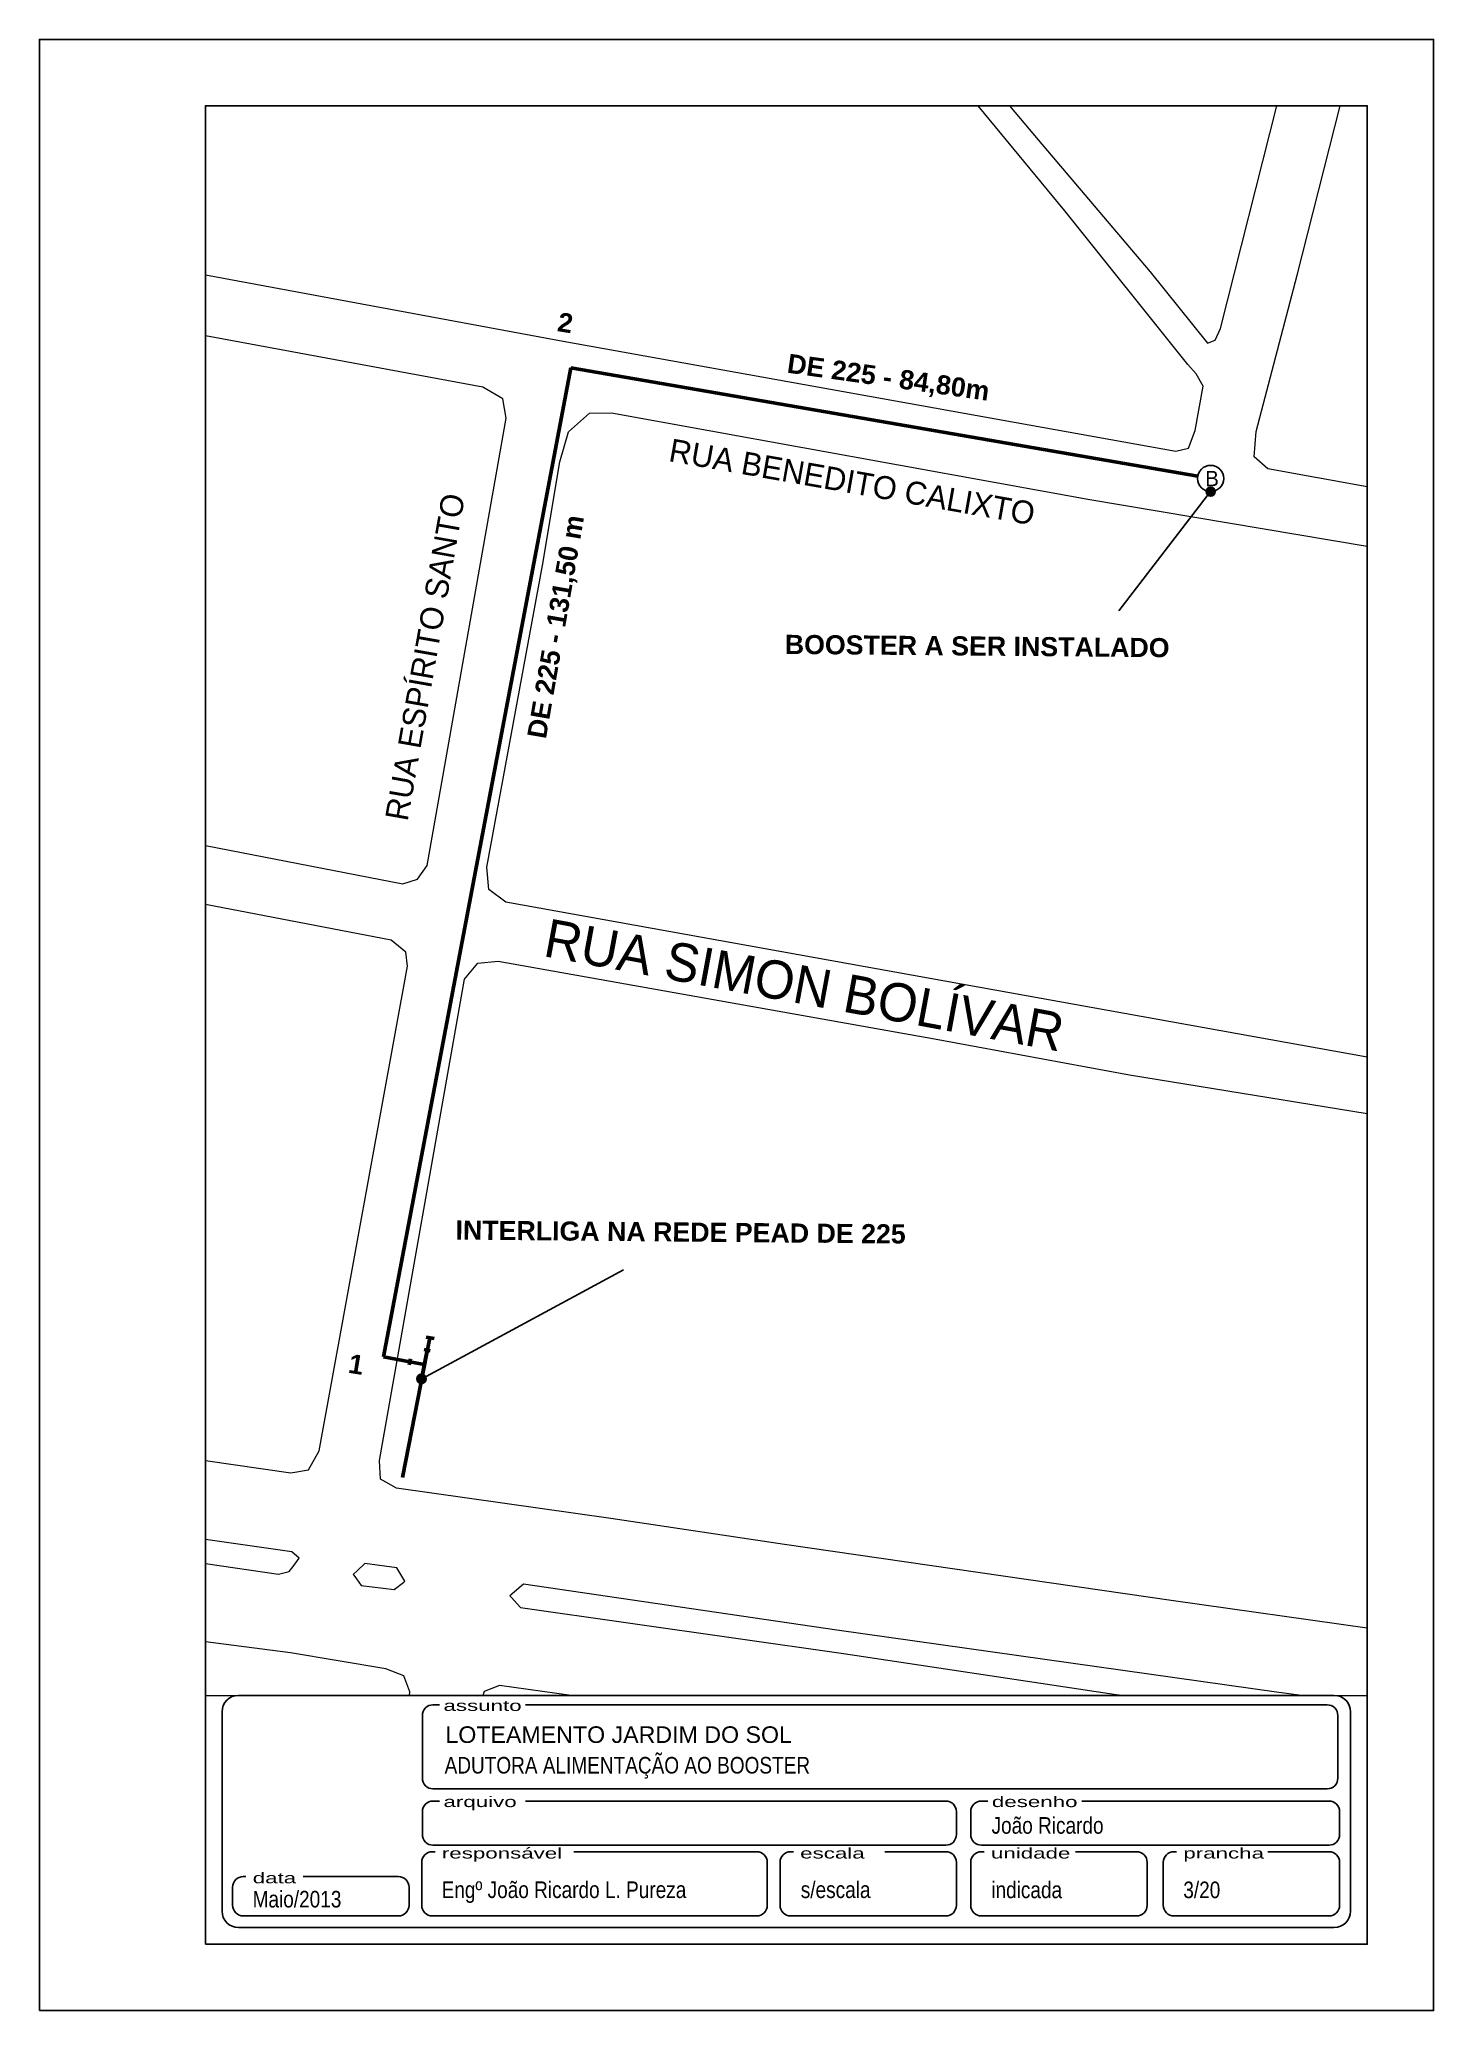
# Paper-space layout 'Layout1' of a CAD drawing. Header units: millimetres. Extents: x 435 to 645, y -35 to 262.
# The model-space entities are those that its viewports show. They can reach past a viewport. Long polylines and large blocks are cut down to what shows.
import ezdxf
from ezdxf.enums import TextEntityAlignment as Align

# ---------------------------------------------------------------- set-up
doc = ezdxf.new("R2010")
doc.units = ezdxf.units.MM
doc.header["$MEASUREMENT"] = 0
doc.layers.get('0').update_dxf_attribs({"linetype": 'CONTINUOUS'})
doc.layers.add('AM_VIEWS', color=1, linetype='CONTINUOUS', lineweight=15, plot=False)
doc.layers.add('Folha-A4', color=7, linetype='CONTINUOUS')
doc.layers.add('Texto', color=7, linetype='CONTINUOUS')
for name, color, linetype, lineweight in [('R-PEAD-DE-225', 5, 'CONTINUOUS', 53), ('VIARIO-NOME RUAS', 7, 'CONTINUOUS', 5), ('VIARIO-VIA-PAV-CMFIO', 7, 'CONTINUOUS', 5)]:
    doc.layers.add(name, color=color, linetype=linetype, lineweight=lineweight)
doc.styles.add('COMUSA', font='Arial Regular.ttf', dxfattribs={"width": 1.5})
doc.styles.add('ROMANS', font='romans')
doc.styles.add('SELO_ASSUNTO1', font='Swis721 BlkEx BT Black.ttf')
doc.styles.add('SELO_GERAL', font='Swis721 BlkCn BT Black.ttf')
doc.styles.add('Trecho', font='Arial Bold.ttf', dxfattribs={"height": 7})

# ---------------------------------------------------------------- blocks, each defined once
blk = doc.blocks.new('Folha-A4')
at = {"layer": 'Folha-A4'}
for p, q in [((27.5, 45), (27.5, 15)), ((30, 47.5), (195, 47.5)), ((197.5, 45), (197.5, 15)), ((195, 12.5), (30, 12.5))]:
    blk.add_line(p, q, dxfattribs=at)
for points in [[(0, 0), (210, 0), (210, 297), (0, 297)], [(25, 10), (200, 10), (200, 287), (25, 287)]]:
    blk.add_lwpolyline(points, close=True, dxfattribs=at)
for points in [[(73.23, 46.07), (193.98, 46.07, -0.414214), (195.58, 44.47), (195.58, 35.01, -0.414214), (193.98, 33.41), (59.28, 33.41, -0.414214), (57.68, 35.01), (57.68, 44.47, -0.414214), (59.28, 46.07), (60.24, 46.07)], [(73.23, 31.58), (136.53, 31.58, -0.414214), (138.13, 29.98), (138.13, 26.52, -0.414214), (136.53, 24.92), (59.28, 24.92, -0.414214), (57.68, 26.52), (57.68, 29.98, -0.414214), (59.28, 31.58), (60.24, 31.58)], [(157.01, 31.58), (194.25, 31.58, -0.414214), (195.85, 29.98), (195.85, 26.52, -0.414214), (194.25, 24.92), (141.89, 24.92, -0.414214), (140.29, 26.52), (140.29, 29.98, -0.414214), (141.89, 31.58), (142.85, 31.58)], [(80.49, 23.93), (108.04, 23.93, -0.414214), (109.64, 22.33), (109.64, 15.87, -0.414214), (108.04, 14.27), (59.18, 14.27, -0.414214), (57.58, 15.87), (57.58, 22.33, -0.414214), (59.18, 23.93), (59.59, 23.93)], [(127.32, 23.93), (136.53, 23.93, -0.414214), (138.13, 22.33), (138.13, 15.87, -0.414214), (136.53, 14.27), (113.16, 14.27, -0.414214), (111.56, 15.87), (111.56, 22.33, -0.414214), (113.16, 23.93), (113.57, 23.93)], [(156.06, 23.93), (165.26, 23.93, -0.414214), (166.86, 22.33), (166.86, 15.87, -0.414214), (165.26, 14.27), (141.89, 14.27, -0.414214), (140.29, 15.87), (140.29, 22.33, -0.414214), (141.89, 23.93), (142.3, 23.93)], [(185.04, 23.93), (194.25, 23.93, -0.414214), (195.85, 22.33), (195.85, 15.87, -0.414214), (194.25, 14.27), (170.88, 14.27, -0.414214), (169.28, 15.87), (169.28, 22.33, -0.414214), (170.88, 23.93), (171.29, 23.93)], [(39.74, 20.2), (54.07, 20.2, -0.414214), (55.67, 18.6), (55.67, 15.87, -0.414214), (54.07, 14.27), (30.7, 14.27, -0.414214), (29.1, 15.87), (29.1, 18.6, -0.414214), (30.7, 20.2), (31.11, 20.2)]]:
    blk.add_lwpolyline(points, format="xyb", dxfattribs=at)
for centre, start, end in [((30, 45), 90, 180), ((195, 45), 0, 90), ((30, 15), 180, 270), ((195, 15), 270, 360)]:
    blk.add_arc(centre, 2.5, start, end, dxfattribs=at)
for tag, p, height, style in [('ASSUNTO', (61.15, 40.33), 2.5, 'SELO_ASSUNTO1'), ('DESCRICAO', (61.03, 35.72), 2.5, 'SELO_GERAL'), ('ARQUIVO', (61.18, 28.19), 1, 'ROMANS'), ('NOME', (143.42, 26.65), 2.5, 'SELO_GERAL'), ('DATA', (32.11, 15.54), 2.5, 'SELO_GERAL'), ('RESPONSAVEL', (60.58, 16.96), 2.5, 'SELO_GERAL'), ('ESCALA', (114.68, 16.96), 2.5, 'SELO_GERAL'), ('UNIDADE', (143.38, 16.94), 2.5, 'SELO_GERAL'), ('PRANCHA', (172.3, 16.94), 2.5, 'SELO_GERAL')]:
    blk.add_attdef(tag, p, '', height=height, dxfattribs=dict(style=style))
at = {"layer": 'Folha-A4', "color": 7, "linetype": 'Continuous', "style": 'COMUSA', "width": 1.5}
for s, height, p in [('assunto', 1.604, (60.86, 45.16)), ('arquivo', 1.604, (60.86, 30.67)), ('desenho', 1.604, (143.47, 30.67)), ('responsável', 1.6036, (60.62, 22.92)), ('escala', 1.604, (114.59, 22.92)), ('unidade', 1.604, (143.33, 22.92)), ('prancha', 1.604, (172.31, 22.92)), ('data', 1.604, (32.13, 19.18))]:
    blk.add_text(s, height=height, rotation=359.9612, dxfattribs=at).set_placement(p)
blk = doc.blocks.new('TE')
for p, q in [((0, 1.91), (0, -1.91)), ((0, 0), (1.91, 0))]:
    blk.add_line(p, q)
for points in [[(0.4, 1.91), (-0.4, 1.91)], [(1.91, 0.4), (1.91, -0.4)], [(0.4, -1.91), (-0.4, -1.91)]]:
    blk.add_lwpolyline(points)

msp = doc.modelspace()

# ---------------------------------------------------------------- hatches: boundary and pattern name
h = msp.add_hatch(color=256)
h.paths.add_polyline_path([(491047.55, 6717385.94), (491047.32, 6717384.75, 0.453976), (491048.01, 6717385.35, 0.342155)])
h.paths.add_polyline_path([(491047.4, 6717385.35), (491047.52, 6717385.95, 0.472008), (491046.79, 6717385.35, 0.375538), (491047.32, 6717384.75), (491047.44, 6717385.35)])
for points in [[(491047.55, 6717385.94, 0.014726), (491047.52, 6717385.95), (491047.4, 6717385.35), (491047.44, 6717385.35)], [(490944.48, 6717270.03, 0.014726), (490944.44, 6717270.04), (490944.33, 6717269.44), (490944.36, 6717269.44)]]:
    msp.add_hatch(color=256).paths.add_polyline_path(points)
h = msp.add_hatch(color=256)
h.paths.add_polyline_path([(490944.48, 6717270.03), (490944.24, 6717268.84, 0.453976), (490944.93, 6717269.44, 0.342155)])
h.paths.add_polyline_path([(490944.33, 6717269.44), (490944.44, 6717270.04, 0.472008), (490943.72, 6717269.44, 0.375538), (490944.24, 6717268.84), (490944.36, 6717269.44)])

# ---------------------------------------------------------------- linework, layer by layer
for p, q in [((491035.42, 6717369.8), (491047.4, 6717385.35)), ((490944.36, 6717269.44), (490970.72, 6717283.7))]:
    msp.add_line(p, q)
for centre, radius in [((491047.4, 6717387.07), 1.71), ((491047.4, 6717385.35), 0.605), ((490944.33, 6717269.44), 0.605)]:
    msp.add_circle(centre, radius)
at = {"layer": 'R-PEAD-DE-225'}
for p, q in [((490963.84, 6717401.53), (490939.37, 6717272.33)), ((491045.71, 6717387.36), (490963.84, 6717401.53)), ((490941.85, 6717256.58), (490945.41, 6717274.81)), ((490944.94, 6717274.91), (490945.97, 6717274.71)), ((490942.82, 6717271.69), (490939.37, 6717272.33))]:
    msp.add_line(p, q, dxfattribs=at)
at = {"layer": 'VIARIO-VIA-PAV-CMFIO'}
for points in [[(491053.07, 6717389.88), (491053.35, 6717393.19), (491058.7, 6717413.61), (491072.08, 6717466.18), (491082.09, 6717503.98, -0.000397), (491098.28, 6717570.05), (491117.77, 6717647.51), (491129.23, 6717692.38), (491141.3, 6717740.03), (491147.62, 6717765.46)], [(490915.35, 6717453.9, 0.000076), (490906.48, 6717419.02)], [(490840.71, 6717256.48, 0.000645), (490925.68, 6717243.91)]]:
    msp.add_lwpolyline(points, format="xyb", dxfattribs=at)
for points in [[(491046.98, 6717404.74), (491048.01, 6717405.12), (491048.67, 6717406.67), (491064.99, 6717470.91), (491084.06, 6717546.45), (491092.11, 6717577.84), (491091.31, 6717580.01), (491091.28, 6717579.94)], [(491046.42, 6717399.14), (491045.52, 6717400.75), (491044.41, 6717401.96), (491028.36, 6717422.05), (491008.5, 6717446.12), (490995.07, 6717461.76), (490987.55, 6717470.13), (490981.95, 6717476.86), (490965.75, 6717493.7), (490937.14, 6717528.12), (490935.26, 6717528.62), (490934.15, 6717527.64)], [(490996.26, 6717474.84), (490997.22, 6717467.79), (491000.99, 6717461), (491005.2, 6717455.16), (491013.94, 6717444.31), (491024.87, 6717431.3), (491039.51, 6717414.05), (491046.98, 6717404.74)], [(490847.34, 6717352.41), (490941.91, 6717334.13), (490943.81, 6717334.73), (490945.07, 6717336.5), (490955.39, 6717394.96), (490954.97, 6717397.49), (490952.34, 6717398.99), (490887.18, 6717411.1), (490829.82, 6717421.59), (490827.78, 6717420.99), (490826.19, 6717418.69), (490809.71, 6717354.03)], [(490906.48, 6717419.02), (490906.63, 6717416.27), (490908.7, 6717415.04), (490962.85, 6717405), (491042.87, 6717390.64), (491044.53, 6717391.04)], [(491044.53, 6717391.04), (491045.4, 6717393.35), (491046.42, 6717399.14)], [(491075.62, 6717310.06), (490955.36, 6717331.7), (490953.14, 6717333.39), (490952.85, 6717336.28), (490960.14, 6717375.68), (490962.42, 6717389.25), (490963.52, 6717393.18), (490966.28, 6717395.62), (490969.16, 6717395.64), (491031.62, 6717384.31), (491089.13, 6717374.68)], [(491089.51, 6717382.04), (491054.86, 6717388.32), (491053.07, 6717389.88)], [(490809.71, 6717354.03), (490790.46, 6717278.52), (490791.59, 6717276.48), (490793.36, 6717275.65), (490832.41, 6717270.56), (490927.26, 6717257.19), (490929.59, 6717257.55), (490930.99, 6717260.05), (490942.49, 6717323.37), (490942.29, 6717325.17), (490940.39, 6717326.76), (490845.65, 6717344.87)], [(491135.75, 6717294.69), (491145.42, 6717284.19), (491131.5, 6717232.32), (491129.8, 6717228.07), (491042.56, 6717240.45), (490991.74, 6717247.82), (490969.08, 6717251.19), (490941.09, 6717255.18), (490938.99, 6717256.35), (490938.86, 6717258.77), (490949.96, 6717321.66), (490951.68, 6717323.73), (490954.34, 6717324.02), (491011.34, 6717313.86), (491036.8, 6717309.18), (491074.58, 6717303.03)], [(490927.42, 6717246.87), (490863.77, 6717255.84)], [(490928.37, 6717246), (490927.42, 6717246.87)], [(490925.68, 6717243.91), (490927.05, 6717244.29)], [(490927.05, 6717244.29), (490927.56, 6717244.95)], [(490927.56, 6717244.95), (490928.37, 6717246)], [(490935.99, 6717244.42), (490935.43, 6717243.89)], [(490935.43, 6717243.89), (490935.47, 6717243.84)], [(490935.47, 6717243.84), (490935.48, 6717243.82)], [(490935.48, 6717243.82), (490935.84, 6717243.31)], [(490936.95, 6717245.33), (490935.99, 6717244.42)], [(490941.12, 6717244.77), (490936.95, 6717245.33)], [(490942.18, 6717243.02), (490941.12, 6717244.77)], [(490935.84, 6717243.31), (490936.44, 6717242.45)], [(490936.44, 6717242.45), (490940.77, 6717241.92)], [(490940.77, 6717241.92), (490942.02, 6717242.9)], [(490942.02, 6717242.9), (490942.18, 6717243.02)], [(490957.66, 6717242.62), (490955.86, 6717241.11)], [(490998.59, 6717236.6), (490957.66, 6717242.62)], [(490955.86, 6717241.11), (490956.04, 6717240.91)], [(490956.04, 6717240.91), (490957.25, 6717239.57)], [(490957.25, 6717239.57), (490999.43, 6717233.57)], [(490927.25, 6717233.67), (490902.28, 6717236.88)], [(491056.32, 6717228.49), (490998.59, 6717236.6)], [(490939.67, 6717231.57), (490927.25, 6717233.67)], [(490999.43, 6717233.57), (491035.06, 6717228.23)], [(490942.05, 6717230.64), (490939.67, 6717231.57)], [(490937.74, 6717191.25), (490942.83, 6717228.58)], [(490942.83, 6717228.58), (490942.05, 6717230.64)], [(490952.54, 6717228.62), (490951.8, 6717226.55)], [(490954.54, 6717229.39), (490952.54, 6717228.62)], [(490974.44, 6717226.58), (490954.54, 6717229.39)], [(491113.22, 6717220.36), (491056.32, 6717228.49)], [(491035.06, 6717228.23), (491058.93, 6717224.92)]]:
    msp.add_lwpolyline(points, dxfattribs=at)

# ---------------------------------------------------------------- block references
at = {"layer": 'R-PEAD-DE-225', "rotation": 168.9292608446855}
msp.add_blockref('TE', (490944.69, 6717271.32), dxfattribs=at)

# ---------------------------------------------------------------- texts
at = {"insert": (491046.69, 6717388.06), "char_height": 2, "width": 8.415, "attachment_point": 1}
msp.add_mtext('B', dxfattribs=at)
at = {"layer": 'Texto', "color": 1, "style": 'Trecho'}
for s, p in [('2', (490962.93, 6717406.18)), ('1', (490935.62, 6717270.11))]:
    msp.add_text(s, height=2.5, rotation=350.8259, dxfattribs=at).set_placement(p, align=Align.CENTER)
at = {"layer": 'Texto', "style": 'Trecho'}
for s, rotation, p in [('DE 225 - 84,80m', 352.0221, (491005.15, 6717399.06)), ('DE 225 - 131,50 m', 80.2428, (490963.08, 6717367.5)), ('BOOSTER A SER INSTALADO', 359.4954, (491016.9, 6717363.93)), ('INTERLIGA NA REDE PEAD DE 225', 359.4954, (490978.17, 6717287.38))]:
    msp.add_text(s, height=2.5, rotation=rotation, dxfattribs=at).set_placement(p, align=Align.CENTER)
at = {"layer": 'VIARIO-NOME RUAS'}
for s, height, rotation, p in [('RUA BENEDITO CALIXTO', 3, 350, (490976.5, 6717389.35)), ('RUA ESPÍRITO SANTO', 3, 80, (490942.52, 6717342.2)), ('RUA SIMON BOLÍVAR', 5, 349.5205, (490960.09, 6717324.69))]:
    msp.add_text(s, height=height, rotation=rotation, dxfattribs=at).set_placement(p)

psp = doc.layouts.get("Layout1")

# ---------------------------------------------------------------- block references
psp.add_blockref('Folha-A4', (435.06, -35.29)).add_auto_attribs({'ASSUNTO': 'LOTEAMENTO JARDIM DO SOL', 'DESCRICAO': 'ADUTORA ALIMENTAÇÃO AO BOOSTER', 'NOME': 'João Ricardo', 'DATA': 'Maio/2013', 'RESPONSAVEL': 'Engº João Ricardo L. Pureza', 'ESCALA': 's/escala', 'UNIDADE': 'indicada', 'PRANCHA': '3/20'})

# ---------------------------------------------------------------- viewports
at = {"layer": 'AM_VIEWS'}
psp.add_viewport(center=(547.56, 131.94), size=(175, 239.536), view_center_point=(490991.98, 6717331.91), view_height=207.684, dxfattribs=at)

doc.saveas('drawing.dxf')
